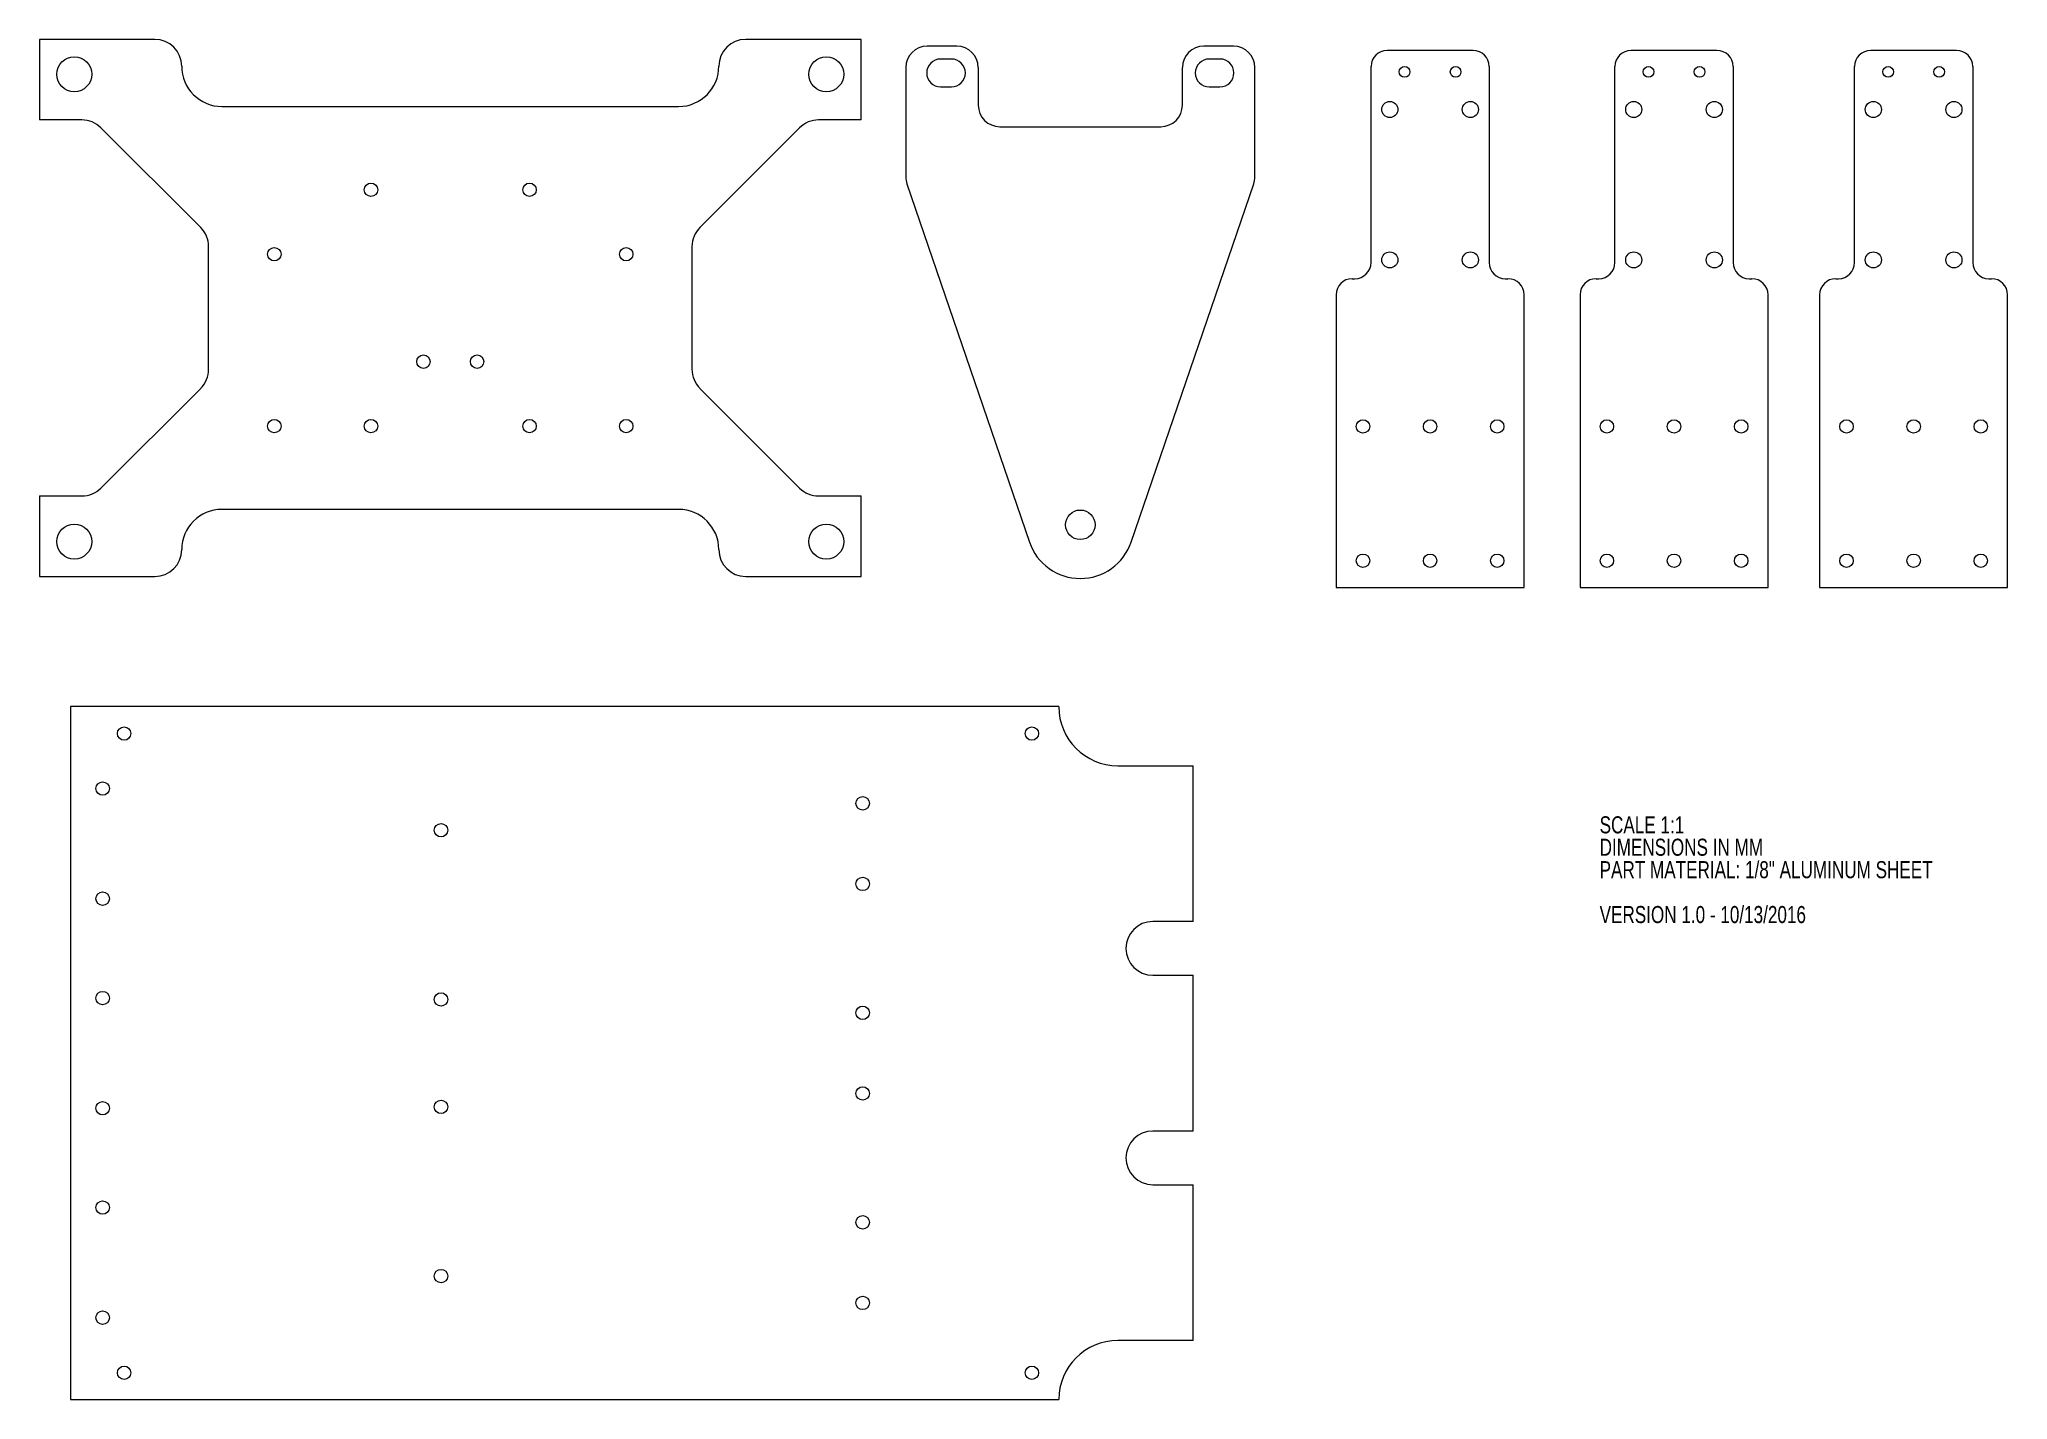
# Paper-space layout '1_8in Aluminum' of a CAD drawing. Header units: millimetres. Extents: x 8 to 374, y 20 to 273.
import ezdxf

# ---------------------------------------------------------------- set-up
doc = ezdxf.new("R2010")
doc.units = ezdxf.units.MM
doc.styles.add('SLDTEXTSTYLE0', font='TXT', dxfattribs={"width": 0.75})

# ---------------------------------------------------------------- blocks, each defined once
blk = doc.blocks.new('SW_NOTE_3')
at = {"color": 0, "linetype": 'Continuous', "lineweight": 0, "char_height": 3.175, "attachment_point": 1, "style": 'SLDTEXTSTYLE0'}
for s, insert in [('SCALE 1:1', (0, 4.09)), ('DIMENSIONS IN MM', (0, -0.08)), ('PART MATERIAL: 1/8" ALUMINUM SHEET', (0, -4.26)), ('VERSION 1.0 - 10/13/2016', (0, -12.61))]:
    blk.add_mtext(s, dxfattribs=dict(at, insert=insert))

psp = doc.layouts.new('1_8in Aluminum')

# ---------------------------------------------------------------- linework, layer by layer
at = {"color": 7, "linetype": 'Continuous', "lineweight": 15}
for p, q in [((7.71, 273.04), (7.71, 258.04)), ((29.21, 273.04), (7.71, 273.04)), ((160.71, 273.04), (139.21, 273.04)), ((160.71, 258.04), (160.71, 273.04)), ((178.5, 271.78), (173, 271.78)), ((230, 271.78), (224.5, 271.78)), ((169, 267.78), (169, 247.44)), ((177.5, 269.38), (175.5, 269.38)), ((182.5, 267.78), (182.5, 260.78)), ((220.5, 260.78), (220.5, 267.78)), ((227.5, 269.38), (225.5, 269.38)), ((234, 247.44), (234, 267.78)), ((255.62, 231.48), (255.62, 267.98)), ((274.62, 270.98), (258.62, 270.98)), ((277.62, 267.98), (277.62, 231.48)), ((301.03, 231.48), (301.03, 267.98)), ((320.03, 270.98), (304.03, 270.98)), ((323.03, 267.98), (323.03, 231.48)), ((345.64, 231.48), (345.64, 267.98)), ((364.64, 270.98), (348.64, 270.98)), ((367.64, 267.98), (367.64, 231.48)), ((175.5, 264.18), (177.5, 264.18)), ((225.5, 264.18), (227.5, 264.18)), ((41.71, 260.54), (126.71, 260.54)), ((15.64, 258.04), (7.71, 258.04)), ((37.75, 238), (19.18, 256.57)), ((149.25, 256.57), (130.68, 238)), ((160.71, 258.04), (152.78, 258.04)), ((186.5, 256.78), (216.5, 256.78)), ((169.22, 246.15), (192.04, 179.43)), ((210.97, 179.43), (233.79, 246.15)), ((39.21, 211.61), (39.21, 234.46)), ((129.21, 234.46), (129.21, 211.61)), ((252.12, 228.48), (252.62, 228.48)), ((280.62, 228.48), (281.12, 228.48)), ((297.53, 228.48), (298.03, 228.48)), ((326.03, 228.48), (326.53, 228.48)), ((342.14, 228.48), (342.64, 228.48)), ((370.64, 228.48), (371.14, 228.48)), ((249.12, 225.48), (249.12, 170.98)), ((284.12, 170.98), (284.12, 225.48)), ((294.53, 225.48), (294.53, 170.98)), ((329.53, 170.98), (329.53, 225.48)), ((339.14, 225.48), (339.14, 170.98)), ((374.14, 170.98), (374.14, 225.48)), ((19.18, 189.5), (37.75, 208.07)), ((130.68, 208.07), (149.25, 189.5)), ((7.71, 188.04), (7.71, 173.04)), ((7.71, 188.04), (15.64, 188.04)), ((152.78, 188.04), (160.71, 188.04)), ((160.71, 173.04), (160.71, 188.04)), ((126.71, 185.54), (41.71, 185.54)), ((7.71, 173.04), (29.21, 173.04)), ((139.21, 173.04), (160.71, 173.04)), ((249.12, 170.98), (284.12, 170.98)), ((294.53, 170.98), (329.53, 170.98)), ((339.14, 170.98), (374.14, 170.98)), ((13.49, 148.81), (13.49, 19.81)), ((197.49, 148.81), (13.49, 148.81)), ((208.49, 137.81), (222.49, 137.81)), ((222.49, 108.81), (222.49, 137.81)), ((222.49, 108.81), (214.99, 108.81)), ((214.99, 98.81), (222.49, 98.81)), ((222.49, 69.81), (222.49, 98.81)), ((222.49, 69.81), (214.99, 69.81)), ((214.99, 59.81), (222.49, 59.81)), ((222.49, 30.81), (222.49, 59.81)), ((222.49, 30.81), (208.49, 30.81)), ((13.49, 19.81), (197.49, 19.81))]:
    psp.add_line(p, q, dxfattribs=at)
for centre, radius in [((14.21, 266.54), 3.25), ((154.21, 266.54), 3.25), ((261.87, 266.98), 1), ((271.37, 266.98), 1), ((307.28, 266.98), 1), ((316.78, 266.98), 1), ((351.89, 266.98), 1), ((361.39, 266.98), 1), ((259.12, 259.98), 1.5), ((274.12, 259.98), 1.5), ((304.53, 259.98), 1.5), ((319.53, 259.98), 1.5), ((349.14, 259.98), 1.5), ((364.14, 259.98), 1.5), ((69.45, 245.04), 1.25), ((98.97, 245.04), 1.25), ((51.45, 233.04), 1.25), ((116.97, 233.04), 1.25), ((259.12, 231.98), 1.5), ((274.12, 231.98), 1.5), ((304.53, 231.98), 1.5), ((319.53, 231.98), 1.5), ((349.14, 231.98), 1.5), ((364.14, 231.98), 1.5), ((79.21, 213.04), 1.25), ((89.21, 213.04), 1.25), ((51.45, 201.04), 1.25), ((69.45, 201.04), 1.25), ((98.97, 201.04), 1.25), ((116.97, 201.04), 1.25), ((254.12, 200.98), 1.25), ((266.62, 200.98), 1.25), ((279.12, 200.98), 1.25), ((299.53, 200.98), 1.25), ((312.03, 200.98), 1.25), ((324.53, 200.98), 1.25), ((344.14, 200.98), 1.25), ((356.64, 200.98), 1.25), ((369.14, 200.98), 1.25), ((201.5, 182.67), 2.75), ((14.21, 179.54), 3.25), ((154.21, 179.54), 3.25), ((254.12, 175.98), 1.25), ((266.62, 175.98), 1.25), ((279.12, 175.98), 1.25), ((299.53, 175.98), 1.25), ((312.03, 175.98), 1.25), ((324.53, 175.98), 1.25), ((344.14, 175.98), 1.25), ((356.64, 175.98), 1.25), ((369.14, 175.98), 1.25), ((23.49, 143.81), 1.25), ((192.49, 143.81), 1.25), ((19.49, 133.56), 1.25), ((160.99, 130.81), 1.25), ((82.49, 125.81), 1.25), ((19.49, 113.06), 1.25), ((160.99, 115.81), 1.25), ((19.49, 94.56), 1.25), ((82.49, 94.31), 1.25), ((160.99, 91.81), 1.25), ((160.99, 76.81), 1.25), ((19.49, 74.06), 1.25), ((82.49, 74.31), 1.25), ((19.49, 55.56), 1.25), ((160.99, 52.81), 1.25), ((82.49, 42.81), 1.25), ((160.99, 37.81), 1.25), ((19.49, 35.06), 1.25), ((23.49, 24.81), 1.25), ((192.49, 24.81), 1.25)]:
    psp.add_circle(centre, radius, dxfattribs=at)
for centre, radius, start, end in [((29.21, 268.04), 5, 0, 90), ((139.21, 268.04), 5, 90, 180), ((173, 267.78), 4, 90, 180), ((178.5, 267.78), 4, 0, 90), ((224.5, 267.78), 4, 90, 180), ((230, 267.78), 4, 0, 90), ((41.71, 268.04), 7.5, 180, 270), ((126.71, 268.04), 7.5, 270, 0), ((175.5, 266.78), 2.6, 90, 270), ((177.5, 266.78), 2.6, 270, 90), ((225.5, 266.78), 2.6, 90, 270), ((227.5, 266.78), 2.6, 270, 90), ((258.62, 267.98), 3, 90, 180), ((274.62, 267.98), 3, 0, 90), ((304.03, 267.98), 3, 90, 180), ((320.03, 267.98), 3, 0, 90), ((348.64, 267.98), 3, 90, 180), ((364.64, 267.98), 3, 0, 90), ((186.5, 260.78), 4, 180, 270), ((216.5, 260.78), 4, 270, 0), ((15.64, 253.04), 5, 45, 90), ((152.78, 253.04), 5, 90, 135), ((173, 247.44), 4, 180, 198.8861), ((230, 247.44), 4, 341.1139, 0), ((34.21, 234.46), 5, 0, 45), ((134.21, 234.46), 5, 135, 180), ((252.62, 231.48), 3, 270, 0), ((280.62, 231.48), 3, 180, 270), ((298.03, 231.48), 3, 270, 0), ((326.03, 231.48), 3, 180, 270), ((342.64, 231.48), 3, 270, 0), ((370.64, 231.48), 3, 180, 270), ((252.12, 225.48), 3, 90, 180), ((281.12, 225.48), 3, 0, 90), ((297.53, 225.48), 3, 90, 180), ((326.53, 225.48), 3, 0, 90), ((342.14, 225.48), 3, 90, 180), ((371.14, 225.48), 3, 0, 90), ((34.21, 211.61), 5, 315, 0), ((134.21, 211.61), 5, 180, 225), ((15.64, 193.04), 5, 270, 315), ((152.78, 193.04), 5, 225, 270), ((41.71, 178.04), 7.5, 90, 180), ((126.71, 178.04), 7.5, 0, 90), ((29.21, 178.04), 5, 270, 0), ((139.21, 178.04), 5, 180, 270), ((201.5, 182.67), 10, 198.8861, 341.1139), ((208.49, 148.81), 11, 180, 270), ((214.99, 103.81), 5, 90, 270), ((214.99, 64.81), 5, 90, 270), ((208.49, 19.81), 11, 90, 180)]:
    psp.add_arc(centre, radius, start, end, dxfattribs=at)

# ---------------------------------------------------------------- block references
at = {"color": 7, "linetype": 'Continuous', "lineweight": 0}
psp.add_blockref('SW_NOTE_3', (298.18, 124.31), dxfattribs=at)

doc.saveas('drawing.dxf')
